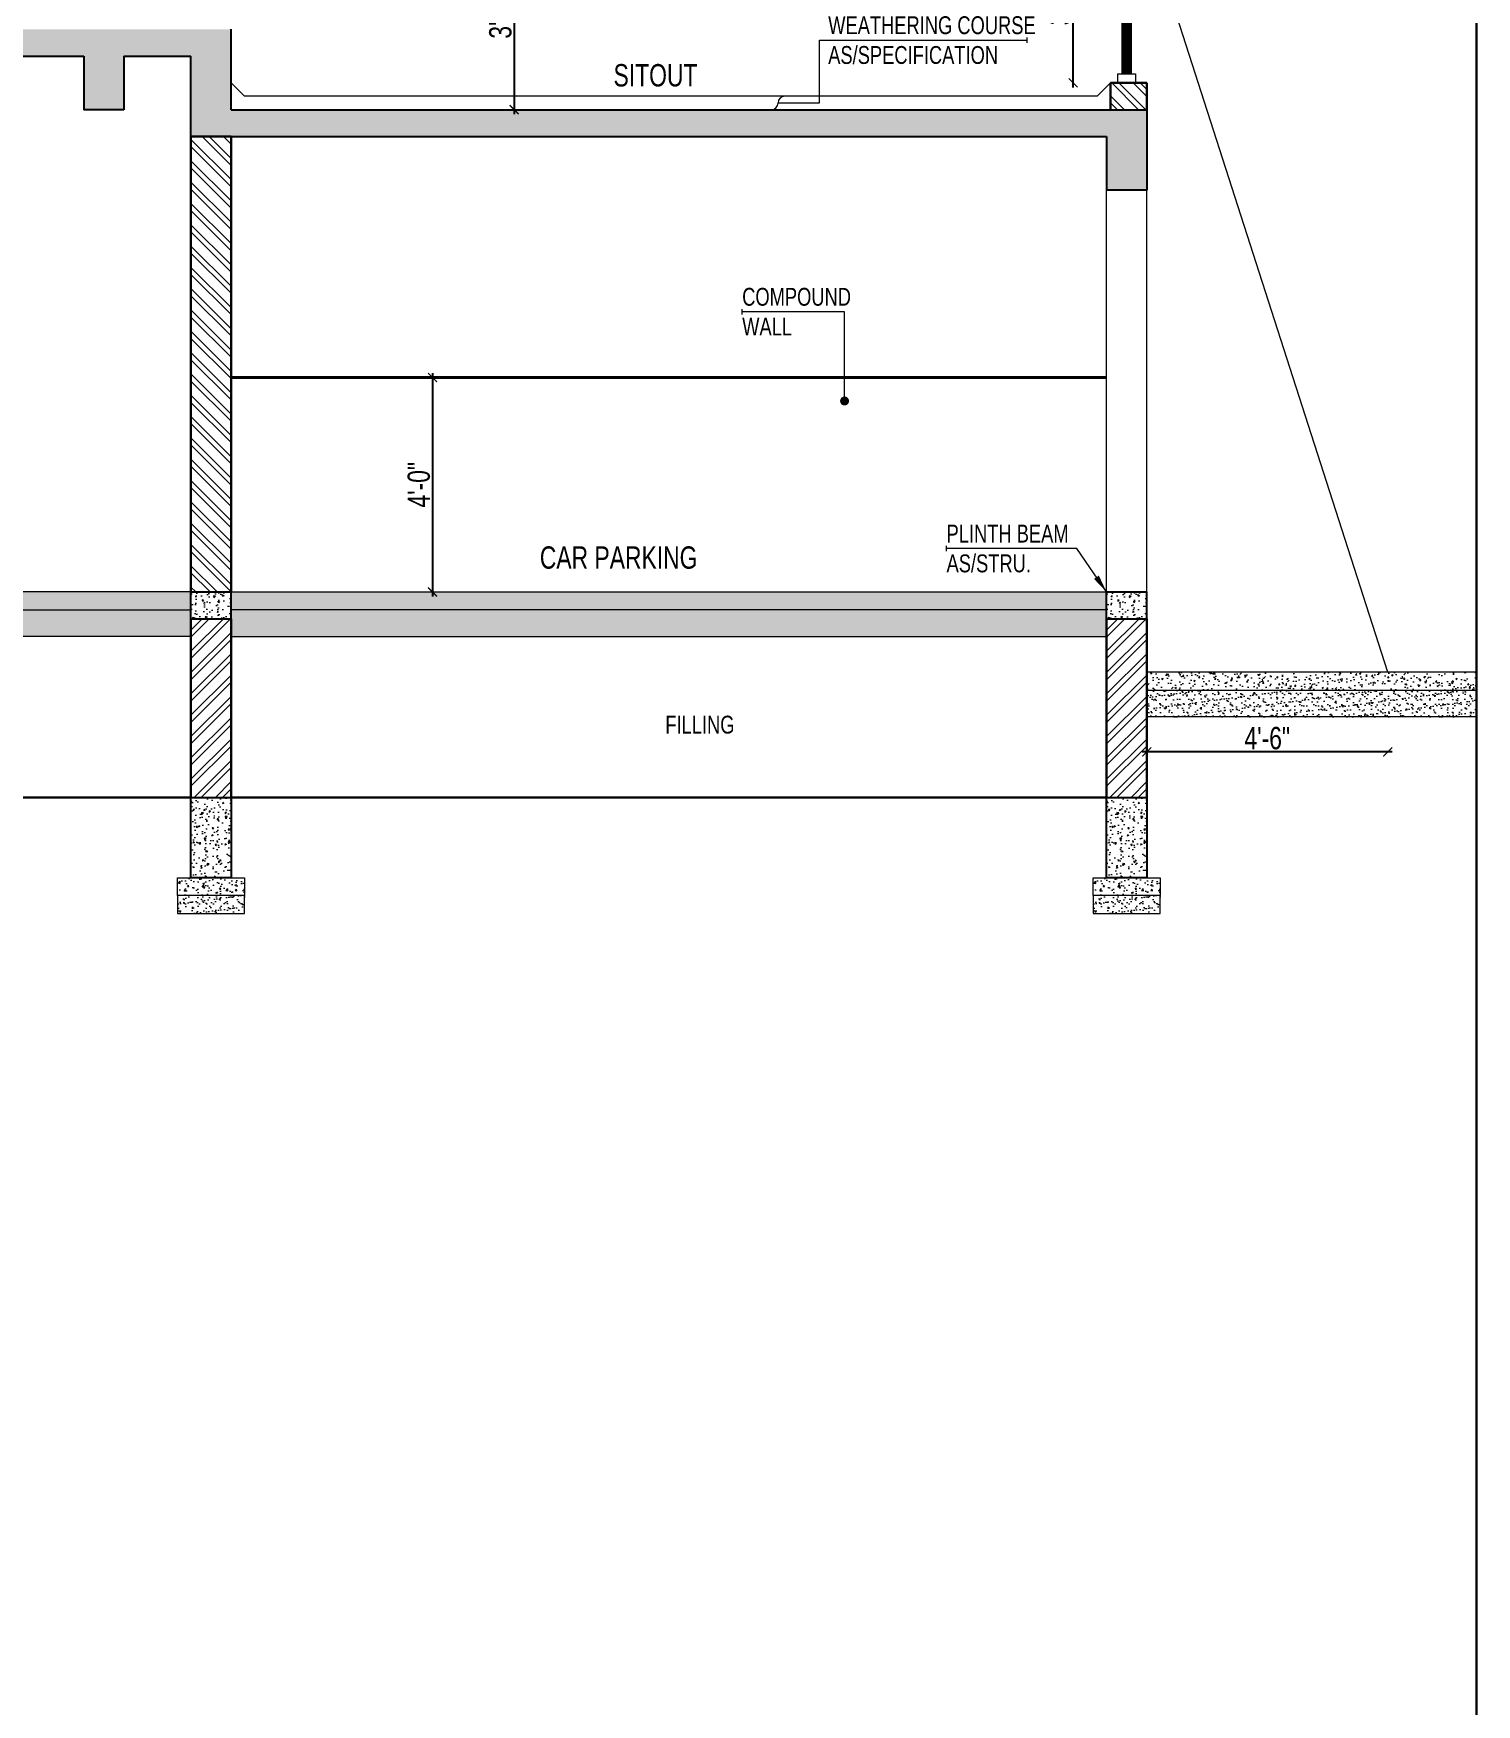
# Model space of a CAD drawing. Header units: inches. Extents: x 3365147 to 3374664, y 1380917 to 1384908.
# Drawn here: x 3373259.7 to 3373583, y 1383202.7 to 1383577 of the extents above; entities that cross this region are included whole.
import ezdxf

# ---------------------------------------------------------------- set-up
doc = ezdxf.new("R2010")
doc.units = ezdxf.units.IN
doc.header["$LTSCALE"] = 18
doc.header["$MEASUREMENT"] = 0
doc.header["$PDSIZE"] = -1
doc.linetypes.add('CONTINOUS', pattern=[0])
for name, color, linetype, lineweight in [('BOUNDARY-00_BC', 6, 'Continuous', 40), ('COLUMN-00 _BC', 1, 'Continuous', 20), ('CONCRETE-00_BC', 46, 'Continuous', 25), ('CONCRETE-HATCH_BC', 43, 'Continuous', 5), ('LEVEL-00 DIM_BC', 3, 'Continuous', 9), ('NATURAL GROUND LEVEL_BC', 33, 'Continuous', 30), ('PCC-00_BC', 1, 'Continuous', 20), ('PCC-HATCH_BC', 4, 'Continuous', 5), ('RIVER SAND-00_BC', 3, 'Continuous', 18), ('RIVER SAND-HATCH_BC', 254, 'Continuous', 5), ('STEPS-HANDRAIL-00_BC', 3, 'Continuous', 18), ('TEXT-00_ROOM_BC', 232, 'Continuous', 25), ('TEXT-02 _BC', 3, 'CONTINOUS', 18), ('TEXT-02_ARROW_BC', 4, 'Continuous', 13), ('WALL-00_BC', 7, 'Continuous', 30), ('WALL-06_BC', 9, 'Continuous', 9), ('WALL-9 inch BRICK HATCH_BC', 22, 'Continuous', 0), ('WEATHERING COURSE_BC', 3, 'Continuous', 20)]:
    doc.layers.add(name, color=color, linetype=linetype, lineweight=lineweight)
doc.styles.add('BC-WALL_DIM', font='swisscl.ttf')
doc.styles.add('BC_ROOM _DIM', font='swisscl.ttf')
doc.styles.add('DIM_BC', font='swisscl.ttf')
doc.styles.add('WD Room text', font='swisscl.ttf')
doc.dimstyles.new('BC-RD1', dxfattribs={"dimtxt": 5, "dimasz": 2, "dimexe": 4.5, "dimexo": 0, "dimgap": 0.5, "dimtad": 1, "dimzin": 3, "dimdsep": 46, "dimlunit": 4, "dimtxsty": 'BC_ROOM _DIM', "dimblk": 'ARCHTICK', "dimcen": 0, "dimdle": 1, "dimse1": 1, "dimse2": 1, "dimclrd": 252, "dimclre": 4, "dimclrt": 256, "dimadec": 0, "dimazin": 0, "dimtfac": 0.5, "dimtix": 1, "dimtofl": 0, "dimtmove": 2, "dimatfit": 3, "dimfxl": 0, "dimfrac": 1, "dimtolj": 1, "dimtzin": 1, "dimarcsym": 0})
doc.dimstyles.new('DIM_BC', dxfattribs={"dimtxt": 4, "dimasz": 2, "dimexe": 4.5, "dimexo": 0, "dimgap": 1, "dimtad": 1, "dimdec": 4, "dimzin": 3, "dimdsep": 46, "dimlunit": 4, "dimtxsty": 'DIM_BC', "dimblk": 'ARCHTICK', "dimcen": 0.0625, "dimdle": 0.25, "dimse1": 1, "dimse2": 1, "dimclrd": 7, "dimclre": 4, "dimclrt": 256, "dimadec": 0, "dimazin": 0, "dimtfac": 0.5, "dimtdec": 4, "dimtix": 1, "dimtofl": 0, "dimtmove": 2, "dimatfit": 2, "dimfxl": 0, "dimfrac": 1, "dimtolj": 1, "dimtzin": 1, "dimlwd": -1, "dimarcsym": 0})
doc.dimstyles.new('WALL DIM-02_BC', dxfattribs={"dimtxt": 4, "dimasz": 2, "dimexe": 4.5, "dimexo": 0, "dimgap": 1, "dimtad": 1, "dimdec": 1, "dimzin": 0, "dimdsep": 46, "dimlunit": 4, "dimtxsty": 'BC-WALL_DIM', "dimblk": 'ARCHTICK', "dimcen": 0.0625, "dimdle": 0.25, "dimse1": 1, "dimse2": 1, "dimclrd": 7, "dimclre": 4, "dimclrt": 256, "dimadec": 0, "dimazin": 0, "dimtfac": 0.5, "dimtdec": 1, "dimtix": 1, "dimtofl": 0, "dimtmove": 2, "dimatfit": 2, "dimfxl": 0, "dimfrac": 1, "dimtolj": 1, "dimtzin": 1, "dimlwd": -1, "dimarcsym": 0})
doc.dimstyles.new("Working 10'", dxfattribs={"dimscale": 0.8, "dimtxt": 10, "dimasz": 4.5, "dimexe": 2.5, "dimexo": 3, "dimgap": 1.25, "dimtad": 1, "dimdec": 3, "dimzin": 3, "dimdsep": 46, "dimlunit": 4, "dimtxsty": 'WD Room text', "dimblk": 'ARCHTICK', "dimcen": 0, "dimclrd": 256, "dimclre": 1, "dimadec": 0, "dimazin": 0, "dimtfac": 0.6, "dimtdec": 3, "dimtix": 1, "dimtmove": 2, "dimatfit": 3, "dimfxl": 0, "dimfrac": 1, "dimtolj": 1, "dimtzin": 3, "dimlwd": -1, "dimlwe": -1, "dimarcsym": 0})
pattern_1 = [(50, (0, 0), (3.586300913, -0.313760675), [0.375, -4.125]), (355, (0, 0), (-0.693756668, 3.7609606685), [0.3, -3.3]), (100.45144446, (0.299, -0.026), (2.8925442336, 3.447199955), [0.31870096, -3.50571056]), (46.1842, (0, 1), (5.3362066534, -0.827596404), [0.5625, -6.1875]), (96.63563549, (0.4447, 0.931), (4.673309728, 4.870593004), [0.47805171, -5.2585688]), (351.18416399, (0, 1), (4.673309725, 4.870593001), [0.45, -4.950000005]), (21, (0.5, 0.75), (2.9845352606, -2.0130944533), [0.375, -4.125]), (326, (0.5, 0.75), (1.2165766596, 3.6257502252), [0.3, -3.3]), (71.45144474, (0.7487, 0.5822), (4.2011118836, 1.612655764), [0.31870095, -3.50571056]), (37.5, (0, 0), (0.0607992766, 1.66446926916), [0, -3.26, 0, -3.35, 0, -3.3125]), (7.5, (0, 0), (1.3153476872, 1.9720585594), [0, -1.91, 0, -3.185, 0, -1.2625]), (327.5, (-1.115, 0), (2.66911218086, -0.11277435867), [0, -1.25, 0, -3.9, 0, -5.175]), (317.5, (-1.615, 0), (2.9159308467, 0.5005249117), [0, -1.625, 0, -2.59, 0, -3.675])]
pattern_2 = [(37.5, (0, 0), (-0.0629933581, 1.926823769), [0, -1.52, 0, -1.7, 0, -1.625]), (7.5, (0, 0), (1.7697767053, 2.8221460652), [0, -0.82, 0, -1.37, 0, -0.525]), (327.5, (-1.23, 0), (3.11414186175, 0.0056590535), [0, -0.5, 0, -1.8, 0, -2.35]), (317.5, (-1.23, 0), (3.0061266046, 0.877675565), [0, -0.25, 0, -1.18, 0, -1.35])]

# ---------------------------------------------------------------- blocks, each defined once
blk = doc.blocks.new('ARCHTICK')
at = {"color": 0, "const_width": 0.15}
blk.add_lwpolyline([(-0.5, -0.5), (0.5, 0.5)], dxfattribs=at)
blk = doc.blocks.new('_ArchTick')
at = {"color": 0, "linetype": 'ByBlock', "const_width": 0.15}
blk.add_lwpolyline([(-0.5, -0.5), (0.5, 0.5)], dxfattribs=at)
blk = doc.blocks.new('*D1764')
at = {"layer": 'Defpoints', "color": 0, "transparency": 16777216}
for p in [(3373364.1, 1383601.9), (3373364.1, 1383559.9), (3373367.44, 1383559.9)]:
    blk.add_point(p, dxfattribs=at)
at = {"layer": 'LEVEL-00 DIM_BC', "color": 252, "lineweight": -2, "transparency": 16777216}
blk.add_line((3373367.44, 1383602.9), (3373367.44, 1383558.9), dxfattribs=at)
at = {"layer": 'LEVEL-00 DIM_BC', "color": 252, "lineweight": -2, "transparency": 16777216, "xscale": 2, "yscale": 2, "zscale": 2}
for p, rotation in [((3373367.44, 1383601.9), 90), ((3373367.44, 1383559.9), 270)]:
    blk.add_blockref('ARCHTICK', p, dxfattribs=dict(at, rotation=rotation))
at = {"layer": 'LEVEL-00 DIM_BC', "transparency": 16777216, "insert": (3373364.37, 1383580.9), "char_height": 5, "attachment_point": 5, "rotation": 90, "style": 'BC_ROOM _DIM'}
blk.add_mtext('\\A1;3\'-6"', dxfattribs=at)
blk = doc.blocks.new('*D1866')
at = {"layer": 'Defpoints', "color": 0, "transparency": 16777216}
for p in [(3373509.15, 1383439.83), (3373563.15, 1383433.9), (3373509.15, 1383416.08)]:
    blk.add_point(p, dxfattribs=at)
at = {"layer": 'LEVEL-00 DIM_BC', "color": 252, "lineweight": -2, "transparency": 16777216}
blk.add_line((3373564.15, 1383416.08), (3373508.15, 1383416.08), dxfattribs=at)
at = {"layer": 'LEVEL-00 DIM_BC', "color": 252, "lineweight": -2, "transparency": 16777216, "xscale": 2, "yscale": 2, "zscale": 2, "rotation": 180}
blk.add_blockref('ARCHTICK', (3373509.15, 1383416.08), dxfattribs=at)
at = {"layer": 'LEVEL-00 DIM_BC', "color": 252, "lineweight": -2, "transparency": 16777216, "xscale": 2, "yscale": 2, "zscale": 2}
blk.add_blockref('ARCHTICK', (3373563.15, 1383416.08), dxfattribs=at)
at = {"layer": 'LEVEL-00 DIM_BC', "transparency": 16777216, "insert": (3373536.15, 1383419.14), "char_height": 5, "attachment_point": 5, "style": 'BC_ROOM _DIM'}
blk.add_mtext('\\A1;4\'-6"', dxfattribs=at)
blk = doc.blocks.new('*D1876')
at = {"layer": 'Defpoints', "color": 0, "transparency": 16777216}
for p in [(3373492.67, 1383601.9), (3373502.64, 1383601.9), (3373501.05, 1383565.9)]:
    blk.add_point(p, dxfattribs=at)
at = {"layer": 'LEVEL-00 DIM_BC', "color": 252, "lineweight": -2, "transparency": 16777216}
blk.add_line((3373492.67, 1383564.9), (3373492.67, 1383602.9), dxfattribs=at)
at = {"layer": 'LEVEL-00 DIM_BC', "color": 252, "lineweight": -2, "transparency": 16777216, "xscale": 2, "yscale": 2, "zscale": 2}
for p, rotation in [((3373492.67, 1383601.9), 90), ((3373492.67, 1383565.9), 270)]:
    blk.add_blockref('ARCHTICK', p, dxfattribs=dict(at, rotation=rotation))
at = {"layer": 'LEVEL-00 DIM_BC', "transparency": 16777216, "insert": (3373489.61, 1383583.9), "char_height": 5, "attachment_point": 5, "rotation": 90, "style": 'BC_ROOM _DIM'}
blk.add_mtext('\\A1;3\'-0"', dxfattribs=at)
blk = doc.blocks.new('*D1902')
at = {"layer": 'Defpoints', "color": 0, "transparency": 16777216}
for p in [(3373357.84, 1383499.9), (3373349.16, 1383451.9), (3373357.84, 1383451.9)]:
    blk.add_point(p, dxfattribs=at)
at = {"layer": 'LEVEL-00 DIM_BC', "color": 252, "lineweight": -2, "transparency": 16777216}
blk.add_line((3373349.16, 1383500.9), (3373349.16, 1383450.9), dxfattribs=at)
at = {"layer": 'LEVEL-00 DIM_BC', "color": 252, "lineweight": -2, "transparency": 16777216, "xscale": 2, "yscale": 2, "zscale": 2}
for p, rotation in [((3373349.16, 1383499.9), 90), ((3373349.16, 1383451.9), 270)]:
    blk.add_blockref('ARCHTICK', p, dxfattribs=dict(at, rotation=rotation))
at = {"layer": 'LEVEL-00 DIM_BC', "transparency": 16777216, "insert": (3373346.1, 1383475.9), "char_height": 5, "attachment_point": 5, "rotation": 90, "style": 'BC_ROOM _DIM'}
blk.add_mtext('\\A1;4\'-0"', dxfattribs=at)

msp = doc.modelspace()

# ---------------------------------------------------------------- hatches: boundary and pattern name
at = {"layer": 'CONCRETE-HATCH_BC', "transparency": 33554687}
h = msp.add_hatch(dxfattribs=at)
h.set_pattern_fill('AR-CONC', color=256, angle=90)
h.set_pattern_definition([(140, (0, 0), (0.62752135, 7.172601826), [0.75, -8.25]), (85, (0, 0), (-7.521921337, -1.387513336), [0.6, -6.6]), (190.45144446, (0.052, 0.598), (-6.89439991, 5.785088467), [0.63740192, -7.01142112]), (136.1842, (-2, 1e-16), (1.655192808, 10.672413307), [1.125, -12.375]), (186.6356355, (-1.862, 0.889), (-9.741186008, 9.346619457), [0.95610342, -10.5171376]), (81.184164, (-2, 1e-16), (-9.741186003, 9.34661945), [0.9, -9.90000001]), (111, (-1.5, 1), (4.026188907, 5.969070521), [0.75, -8.25]), (56, (-1.5, 1), (-7.25150045, 2.433153319), [0.6, -6.6]), (161.45144474, (-1.1645, 1.4974), (-3.225311528, 8.402223767), [0.6374019, -7.01142112]), (127.5, (0, 0), (-3.3289385383, 0.1215985532), [0, -6.52, 0, -6.7, 0, -6.625]), (97.5, (0, 0), (-3.9441171188, 2.6306953744), [0, -3.82, 0, -6.37, 0, -2.525]), (57.5, (-1e-16, -2.23), (0.2255487173, 5.3382243617), [0, -2.5, 0, -7.8, 0, -10.35]), (47.5, (-2e-16, -3.23), (-1.0010498233, 5.8318616934), [0, -3.25, 0, -5.18, 0, -7.35])])
h.paths.add_polyline_path([(3373114.87364, 1383571.89746), (3373271.03722, 1383571.89746), (3373271.03722, 1383559.89746), (3373280.03722, 1383559.89746), (3373280.03722, 1383571.89746), (3373295.03722, 1383571.89746), (3373295.03722, 1383553.89746), (3373500.15081, 1383553.89746), (3373500.15081, 1383541.89746), (3373509.15081, 1383541.89746), (3373509.15081, 1383559.89746), (3373304.03722, 1383559.89746), (3373304.03722, 1383577.89746), (3372573.97121, 1383577.89746), (3372573.97121, 1383559.89746), (3372582.99864, 1383559.89746), (3372582.99864, 1383571.89746), (3372702.49864, 1383571.89746), (3372702.49864, 1383559.89746), (3372711.49864, 1383559.89746), (3372711.49864, 1383571.89746), (3372771.49864, 1383571.89746), (3372771.49864, 1383559.89746), (3372780.49864, 1383559.89746), (3372780.49864, 1383571.89746), (3372919.946, 1383571.89746), (3372919.946, 1383559.89746), (3372928.946, 1383559.89746), (3372928.946, 1383571.89746), (3373105.87364, 1383571.89746), (3373105.87364, 1383559.89746), (3373114.87364, 1383559.89746)])
h = msp.add_hatch(dxfattribs=at)
h.set_pattern_fill('AR-CONC', color=256, scale=0.5, angle=180, style=0)
h.set_pattern_definition([(230, (3392797.2326, 1393370.3282), (-3.5863009, 0.31376067), [0.375, -4.125]), (175, (3392797.2326, 1393370.3282), (0.69375667, -3.76096067), [0.3, -3.3]), (280.451444, (3392796.9337, 1393370.3544), (-2.89254423, -3.44719995), [0.31870096, -3.50571056]), (226.1842, (3392797.2326, 1393369.328), (-5.33620665, 0.8275964), [0.5625, -6.1875]), (276.635635, (3392796.788, 1393369.397), (-4.6733097, -4.870593), [0.4780517, -5.2585688]), (171.184164, (3392797.2326, 1393369.328), (-4.6733097, -4.870593), [0.45, -4.95]), (201, (3392796.7326, 1393369.5782), (-2.98453526, 2.01309445), [0.375, -4.125]), (146, (3392796.7326, 1393369.5782), (-1.21657666, -3.6257502), [0.3, -3.3]), (251.451445, (3392796.484, 1393369.746), (-4.2011119, -1.61265576), [0.31870095, -3.50571056]), (217.5, (3392797.2326, 1393370.3282), (-0.06079928, -1.66446927), [0, -3.26, 0, -3.35, 0, -3.3125]), (187.5, (3392797.2326, 1393370.3282), (-1.31534769, -1.97205856), [0, -1.91, 0, -3.185, 0, -1.2625]), (147.5, (3392798.3476, 1393370.3282), (-2.66911218, 0.11277436), [0, -1.25, 0, -3.9, 0, -5.175]), (137.5, (3392798.8476, 1393370.3282), (-2.91593085, -0.5005249), [0, -1.625, 0, -2.59, 0, -3.675])])
h.paths.add_polyline_path([(3373295.03722, 1383451.89746), (3373304.03722, 1383451.89746), (3373304.03722, 1383445.89746), (3373295.03722, 1383445.89746)])
h = msp.add_hatch(dxfattribs=at)
h.set_pattern_fill('AR-CONC', color=256, scale=0.5, angle=180, style=0)
h.set_pattern_definition([(230, (3393002.3462, 1393370.3282), (-3.5863009, 0.31376067), [0.375, -4.125]), (175, (3393002.346, 1393370.3282), (0.69375667, -3.76096067), [0.3, -3.3]), (280.451444, (3393002.0473, 1393370.3544), (-2.89254423, -3.44719995), [0.31870096, -3.50571056]), (226.1842, (3393002.346, 1393369.328), (-5.33620665, 0.8275964), [0.5625, -6.1875]), (276.635635, (3393001.9015, 1393369.397), (-4.6733097, -4.870593), [0.4780517, -5.2585688]), (171.184164, (3393002.346, 1393369.328), (-4.6733097, -4.870593), [0.45, -4.95]), (201, (3393001.8462, 1393369.5782), (-2.98453526, 2.01309445), [0.375, -4.125]), (146, (3393001.846, 1393369.5782), (-1.21657666, -3.6257502), [0.3, -3.3]), (251.451445, (3393001.5975, 1393369.746), (-4.2011119, -1.61265576), [0.31870095, -3.50571056]), (217.5, (3393002.3462, 1393370.3282), (-0.06079928, -1.66446927), [0, -3.26, 0, -3.35, 0, -3.3125]), (187.5, (3393002.3462, 1393370.3282), (-1.31534769, -1.97205856), [0, -1.91, 0, -3.185, 0, -1.2625]), (147.5, (3393003.4612, 1393370.3282), (-2.66911218, 0.11277436), [0, -1.25, 0, -3.9, 0, -5.175]), (137.5, (3393003.9612, 1393370.3282), (-2.91593085, -0.5005249), [0, -1.625, 0, -2.59, 0, -3.675])])
h.paths.add_polyline_path([(3373500.15081, 1383451.89746), (3373509.15081, 1383451.89746), (3373509.15081, 1383445.89746), (3373500.15081, 1383445.89746)])
h = msp.add_hatch(dxfattribs=at)
h.set_pattern_fill('AR-CONC', color=256, scale=0.5, angle=180, style=0)
h.set_pattern_definition([(230, (3393303.547, 1393360.3282), (-3.5863009, 0.31376067), [0.375, -4.125]), (175, (3393303.547, 1393360.3282), (0.69375667, -3.76096067), [0.3, -3.3]), (280.451444, (3393303.248, 1393360.3544), (-2.89254423, -3.44719995), [0.31870096, -3.50571056]), (226.1842, (3393303.547, 1393359.328), (-5.33620665, 0.8275964), [0.5625, -6.1875]), (276.635635, (3393303.1023, 1393359.397), (-4.6733097, -4.870593), [0.4780517, -5.2585688]), (171.184164, (3393303.547, 1393359.328), (-4.6733097, -4.870593), [0.45, -4.95]), (201, (3393303.047, 1393359.5782), (-2.98453526, 2.01309445), [0.375, -4.125]), (146, (3393303.047, 1393359.5782), (-1.21657666, -3.6257502), [0.3, -3.3]), (251.451445, (3393302.7982, 1393359.746), (-4.2011119, -1.61265576), [0.31870095, -3.50571056]), (217.5, (3393303.547, 1393360.3282), (-0.06079928, -1.66446927), [0, -3.26, 0, -3.35, 0, -3.3125]), (187.5, (3393303.547, 1393360.3282), (-1.31534769, -1.97205856), [0, -1.91, 0, -3.185, 0, -1.2625]), (147.5, (3393304.662, 1393360.3282), (-2.66911218, 0.11277436), [0, -1.25, 0, -3.9, 0, -5.175]), (137.5, (3393305.162, 1393360.3282), (-2.91593085, -0.5005249), [0, -1.625, 0, -2.59, 0, -3.675])])
h.paths.add_polyline_path([(3373295.03722, 1383405.89746), (3373304.03722, 1383405.89746), (3373304.03722, 1383387.89746), (3373295.03722, 1383387.89746)])
h = msp.add_hatch(dxfattribs=at)
h.set_pattern_fill('AR-CONC', color=256, scale=0.5, angle=180, style=0)
h.set_pattern_definition([(230, (3393508.6605, 1393360.3282), (-3.5863009, 0.31376067), [0.375, -4.125]), (175, (3393508.6605, 1393360.3282), (0.69375667, -3.76096067), [0.3, -3.3]), (280.451444, (3393508.3617, 1393360.3544), (-2.89254423, -3.44719995), [0.31870096, -3.50571056]), (226.1842, (3393508.6605, 1393359.328), (-5.33620665, 0.8275964), [0.5625, -6.1875]), (276.635635, (3393508.216, 1393359.397), (-4.6733097, -4.870593), [0.4780517, -5.2585688]), (171.184164, (3393508.6605, 1393359.328), (-4.6733097, -4.870593), [0.45, -4.95]), (201, (3393508.1605, 1393359.5782), (-2.98453526, 2.01309445), [0.375, -4.125]), (146, (3393508.1605, 1393359.5782), (-1.21657666, -3.6257502), [0.3, -3.3]), (251.451445, (3393507.9118, 1393359.746), (-4.2011119, -1.61265576), [0.31870095, -3.50571056]), (217.5, (3393508.6605, 1393360.3282), (-0.06079928, -1.66446927), [0, -3.26, 0, -3.35, 0, -3.3125]), (187.5, (3393508.6605, 1393360.3282), (-1.31534769, -1.97205856), [0, -1.91, 0, -3.185, 0, -1.2625]), (147.5, (3393509.7755, 1393360.3282), (-2.66911218, 0.11277436), [0, -1.25, 0, -3.9, 0, -5.175]), (137.5, (3393510.2755, 1393360.3282), (-2.91593085, -0.5005249), [0, -1.625, 0, -2.59, 0, -3.675])])
h.paths.add_polyline_path([(3373500.15081, 1383405.89746), (3373509.15081, 1383405.89746), (3373509.15081, 1383387.89746), (3373500.15081, 1383387.89746)])
at = {"layer": 'PCC-HATCH_BC', "transparency": 33554687}
h = msp.add_hatch(dxfattribs=at)
h.set_pattern_fill('AR-CONC', color=256, scale=0.5)
h.set_pattern_definition(pattern_1)
h.paths.add_polyline_path([(3373295.03722, 1383451.89746), (3373114.87364, 1383451.89746), (3373114.87364, 1383447.89746), (3373295.03722, 1383447.89746)])
h = msp.add_hatch(dxfattribs=at)
h.set_pattern_fill('AR-CONC', color=256, scale=0.5)
h.set_pattern_definition(pattern_1)
h.paths.add_polyline_path([(3373500.15081, 1383451.89746), (3373304.03722, 1383451.89746), (3373304.03722, 1383447.89746), (3373500.15081, 1383447.89746)])
h = msp.add_hatch(dxfattribs=at)
h.set_pattern_fill('AR-CONC', color=256, scale=0.5)
h.set_pattern_definition([(50, (-6e-07, -18), (3.586300913, -0.313760675), [0.375, -4.125]), (355, (-6e-07, -18), (-0.693756668, 3.7609606685), [0.3, -3.3]), (100.45144446, (0.299, -18.026), (2.8925442336, 3.447199955), [0.31870096, -3.50571056]), (46.1842, (-6e-07, -17), (5.3362066534, -0.827596404), [0.5625, -6.1875]), (96.63563549, (0.4447, -17.069), (4.673309728, 4.870593004), [0.47805171, -5.2585688]), (351.18416399, (-6e-07, -17), (4.673309725, 4.870593001), [0.45, -4.950000005]), (21, (0.5, -17.25), (2.9845352606, -2.0130944533), [0.375, -4.125]), (326, (0.5, -17.25), (1.2165766596, 3.6257502252), [0.3, -3.3]), (71.45144474, (0.7487, -17.4178), (4.2011118836, 1.612655764), [0.31870095, -3.50571056]), (37.5, (-6e-07, -18), (0.0607992766, 1.66446926916), [0, -3.26, 0, -3.35, 0, -3.3125]), (7.5, (-6e-07, -18), (1.3153476872, 1.9720585594), [0, -1.91, 0, -3.185, 0, -1.2625]), (327.5, (-1.115, -18), (2.66911218086, -0.11277435867), [0, -1.25, 0, -3.9, 0, -5.175]), (317.5, (-1.615, -18), (2.9159308467, 0.5005249117), [0, -1.625, 0, -2.59, 0, -3.675])])
h.paths.add_polyline_path([(3373583.04423, 1383429.89746), (3373583.04423, 1383433.89746), (3373509.15081, 1383433.89746), (3373509.15081, 1383429.89746)])
h = msp.add_hatch(dxfattribs=at)
h.set_pattern_fill('AR-CONC', color=256, scale=0.5)
h.set_pattern_definition([(50, (3348621.0066, 1419838.649), (3.58630091, -0.31376067), [0.375, -4.125]), (355, (3348621.0066, 1419838.649), (-0.69375667, 3.76096067), [0.3, -3.3]), (100.4514445, (3348621.3054, 1419838.623), (2.89254423, 3.44719995), [0.31870096, -3.50571056]), (46.1842, (3348621.0066, 1419839.649), (5.33620665, -0.8275964), [0.5625, -6.1875]), (96.635635, (3348621.4513, 1419839.58), (4.6733097, 4.870593), [0.4780517, -5.2585688]), (351.184164, (3348621.0066, 1419839.649), (4.6733097, 4.870593), [0.45, -4.95]), (21, (3348621.5066, 1419839.399), (2.98453526, -2.01309445), [0.375, -4.125]), (326, (3348621.5066, 1419839.399), (1.21657666, 3.62575023), [0.3, -3.3]), (71.451445, (3348621.7553, 1419839.2313), (4.20111188, 1.61265576), [0.31870095, -3.50571056]), (37.5, (3348621.0066, 1419838.649), (0.060799277, 1.66446927), [0, -3.26, 0, -3.35, 0, -3.3125]), (7.5, (3348621.0066, 1419838.649), (1.31534769, 1.97205856), [0, -1.91, 0, -3.185, 0, -1.2625]), (327.5, (3348619.8916, 1419838.649), (2.66911218, -0.11277436), [0, -1.25, 0, -3.9, 0, -5.175]), (317.5, (3348619.3916, 1419838.649), (2.91593085, 0.50052491), [0, -1.625, 0, -2.59, 0, -3.675])])
h.paths.add_polyline_path([(3373307.03722, 1383383.89746), (3373292.03722, 1383383.89746), (3373292.03722, 1383387.89746), (3373307.03722, 1383387.89746)])
h = msp.add_hatch(dxfattribs=at)
h.set_pattern_fill('AR-CONC', color=256, scale=0.5)
h.set_pattern_definition([(50, (3348826.1202, 1419838.649), (3.58630091, -0.31376067), [0.375, -4.125]), (355, (3348826.12, 1419838.649), (-0.69375667, 3.76096067), [0.3, -3.3]), (100.4514445, (3348826.419, 1419838.623), (2.89254423, 3.44719995), [0.31870096, -3.50571056]), (46.1842, (3348826.12, 1419839.649), (5.33620665, -0.8275964), [0.5625, -6.1875]), (96.635635, (3348826.565, 1419839.58), (4.6733097, 4.870593), [0.4780517, -5.2585688]), (351.184164, (3348826.12, 1419839.649), (4.6733097, 4.870593), [0.45, -4.95]), (21, (3348826.6202, 1419839.399), (2.98453526, -2.01309445), [0.375, -4.125]), (326, (3348826.62, 1419839.399), (1.21657666, 3.62575023), [0.3, -3.3]), (71.451445, (3348826.869, 1419839.2313), (4.20111188, 1.61265576), [0.31870095, -3.50571056]), (37.5, (3348826.1202, 1419838.649), (0.060799277, 1.66446927), [0, -3.26, 0, -3.35, 0, -3.3125]), (7.5, (3348826.1202, 1419838.649), (1.31534769, 1.97205856), [0, -1.91, 0, -3.185, 0, -1.2625]), (327.5, (3348825.0052, 1419838.649), (2.66911218, -0.11277436), [0, -1.25, 0, -3.9, 0, -5.175]), (317.5, (3348824.5052, 1419838.649), (2.91593085, 0.50052491), [0, -1.625, 0, -2.59, 0, -3.675])])
h.paths.add_polyline_path([(3373512.15081, 1383383.89746), (3373497.15081, 1383383.89746), (3373497.15081, 1383387.89746), (3373512.15081, 1383387.89746)])
at = {"layer": 'RIVER SAND-HATCH_BC', "transparency": 33554687}
h = msp.add_hatch(dxfattribs=at)
h.set_pattern_fill('AR-SAND', color=256)
h.set_pattern_definition(pattern_2)
h.paths.add_polyline_path([(3373295.03722, 1383445.89746), (3373295.03722, 1383447.89746), (3373114.87364, 1383447.89746), (3373114.87364, 1383445.89746), (3373114.87364, 1383441.89746), (3373295.03722, 1383441.89746)])
h = msp.add_hatch(dxfattribs=at)
h.set_pattern_fill('AR-SAND', color=256)
h.set_pattern_definition(pattern_2)
h.paths.add_polyline_path([(3373500.15081, 1383447.89746), (3373304.03722, 1383447.89746), (3373304.03722, 1383445.89746), (3373304.03722, 1383441.89746), (3373500.15081, 1383441.89746), (3373500.15081, 1383445.89746)])
h = msp.add_hatch(dxfattribs=at)
h.set_pattern_fill('AR-SAND', color=256)
h.set_pattern_definition([(37.5, (-6e-07, -18), (-0.0629933581, 1.926823769), [0, -1.52, 0, -1.7, 0, -1.625]), (7.5, (-6e-07, -18), (1.7697767053, 2.8221460652), [0, -0.82, 0, -1.37, 0, -0.525]), (327.5, (-1.23, -18), (3.11414186175, 0.0056590535), [0, -0.5, 0, -1.8, 0, -2.35]), (317.5, (-1.23, -18), (3.0061266046, 0.877675565), [0, -0.25, 0, -1.18, 0, -1.35])])
h.paths.add_polyline_path([(3373583.04423, 1383423.89746), (3373583.04423, 1383429.89746), (3373509.15081, 1383429.89746), (3373509.15081, 1383423.89746)])
h = msp.add_hatch(dxfattribs=at)
h.set_pattern_fill('AR-SAND', color=256)
h.set_pattern_definition([(37.5, (3348621.0066, 1419838.649), (-0.06299336, 1.92682377), [0, -1.52, 0, -1.7, 0, -1.625]), (7.5, (3348621.0066, 1419838.649), (1.7697767, 2.82214607), [0, -0.82, 0, -1.37, 0, -0.525]), (327.5, (3348619.7766, 1419838.649), (3.11414186, 0.005659054), [0, -0.5, 0, -1.8, 0, -2.35]), (317.5, (3348619.7766, 1419838.649), (3.0061266, 0.87767556), [0, -0.25, 0, -1.18, 0, -1.35])])
h.paths.add_polyline_path([(3373307.03722, 1383383.89746), (3373292.03722, 1383383.89746), (3373292.03722, 1383379.89746), (3373307.03722, 1383379.89746)])
h = msp.add_hatch(dxfattribs=at)
h.set_pattern_fill('AR-SAND', color=256)
h.set_pattern_definition([(37.5, (3348826.1202, 1419838.649), (-0.06299336, 1.92682377), [0, -1.52, 0, -1.7, 0, -1.625]), (7.5, (3348826.1202, 1419838.649), (1.7697767, 2.82214607), [0, -0.82, 0, -1.37, 0, -0.525]), (327.5, (3348824.8902, 1419838.649), (3.11414186, 0.005659054), [0, -0.5, 0, -1.8, 0, -2.35]), (317.5, (3348824.8902, 1419838.649), (3.0061266, 0.87767556), [0, -0.25, 0, -1.18, 0, -1.35])])
h.paths.add_polyline_path([(3373512.15081, 1383383.89746), (3373497.15081, 1383383.89746), (3373497.15081, 1383379.89746), (3373512.15081, 1383379.89746)])
at = {"layer": 'STEPS-HANDRAIL-00_BC'}
h = msp.add_hatch(dxfattribs=at)
h.set_pattern_fill('ANSI31', color=256)
h.set_pattern_definition([(45, (0, 0), (-0.0883883476483, 0.0883883476483), [])])
h.paths.add_polyline_path([(3373503.6371, 1383567.89746), (3373505.6371, 1383567.89746), (3373505.6371, 1383599.89746), (3373503.6371, 1383599.89746)])
at = {"layer": 'WALL-9 inch BRICK HATCH_BC', "transparency": 33554687}
h = msp.add_hatch(dxfattribs=at)
h.set_pattern_fill('ANSI32', color=256, scale=9, angle=90)
h.paths.add_polyline_path([(3373509.15081, 1383565.89746), (3373501.05437, 1383565.89746), (3373501.05437, 1383559.89746), (3373509.15081, 1383559.89746)])
h = msp.add_hatch(dxfattribs=at)
h.set_pattern_fill('ANSI32', color=256, scale=9, angle=90)
h.set_pattern_definition([(135, (-2490.3157, 828.312), (-2.3864853865, -2.3864853865), []), (135, (-2490.3157, 829.903), (-2.3864853865, -2.3864853865), [])])
h.paths.add_polyline_path([(3373304.03722, 1383553.89746), (3373295.03722, 1383553.89746), (3373295.03722, 1383451.89746), (3373304.03722, 1383451.89746)])
h = msp.add_hatch(dxfattribs=at)
h.set_pattern_fill('ANSI32', color=256, scale=9)
h.set_pattern_definition([(45, (3393098.047, 1393261.3282), (-2.3864854, 2.3864854), []), (45, (3393099.638, 1393261.3282), (-2.3864854, 2.3864854), [])])
h.paths.add_polyline_path([(3373295.03722, 1383445.89746), (3373304.03722, 1383445.89746), (3373304.03722, 1383405.89746), (3373295.03722, 1383405.89746)])
h = msp.add_hatch(dxfattribs=at)
h.set_pattern_fill('ANSI32', color=256, scale=9)
h.set_pattern_definition([(45, (3393303.1605, 1393261.3282), (-2.3864854, 2.3864854), []), (45, (3393304.7515, 1393261.3282), (-2.3864854, 2.3864854), [])])
h.paths.add_polyline_path([(3373500.15081, 1383445.89746), (3373509.15081, 1383445.89746), (3373509.15081, 1383405.89746), (3373500.15081, 1383405.89746)])

# ---------------------------------------------------------------- linework, layer by layer
at = {"layer": 'BOUNDARY-00_BC', "transparency": 33554687}
msp.add_line((3373500.12339, 1383499.89746), (3373304.03722, 1383499.89746), dxfattribs=at)
at = {"layer": 'COLUMN-00 _BC', "transparency": 33554687}
for p, q in [((3373500.12339, 1383451.89746), (3373500.12339, 1383541.89746)), ((3373509.15081, 1383451.89746), (3373509.15081, 1383541.89746))]:
    msp.add_line(p, q, dxfattribs=at)
at = {"layer": 'CONCRETE-00_BC', "transparency": 33554687}
for p, q in [((3373304.03722, 1383559.89746), (3373304.03722, 1383577.89746)), ((3373114.87364, 1383571.89746), (3373271.03722, 1383571.89746)), ((3373271.03722, 1383571.89746), (3373271.03722, 1383559.89746)), ((3373280.03722, 1383571.89746), (3373295.03722, 1383571.89746)), ((3373280.03722, 1383571.89746), (3373280.03722, 1383559.89746)), ((3373295.03722, 1383553.89746), (3373295.03722, 1383571.89746)), ((3373280.03722, 1383559.89746), (3373271.0098, 1383559.89746)), ((3373304.03722, 1383559.89746), (3373509.15081, 1383559.89746)), ((3373509.15081, 1383559.89746), (3373509.15081, 1383541.89746)), ((3373295.03722, 1383553.89746), (3373500.15081, 1383553.89746)), ((3373500.15081, 1383553.89746), (3373500.15081, 1383541.89746)), ((3373509.15081, 1383541.89746), (3373500.12339, 1383541.89746)), ((3373295.03722, 1383451.89746), (3373304.03722, 1383451.89746)), ((3373295.03722, 1383445.89746), (3373295.03722, 1383451.89746)), ((3373304.03722, 1383445.89746), (3373304.03722, 1383451.89746)), ((3373500.15081, 1383451.89746), (3373509.15081, 1383451.89746)), ((3373500.15081, 1383445.89746), (3373500.15081, 1383451.89746)), ((3373509.15081, 1383445.89746), (3373509.15081, 1383451.89746)), ((3373295.03722, 1383445.89746), (3373304.03722, 1383445.89746)), ((3373500.15081, 1383445.89746), (3373509.15081, 1383445.89746))]:
    msp.add_line(p, q, dxfattribs=at)
for points in [[(3373295.03722, 1383405.89746), (3373304.03722, 1383405.89746), (3373304.03722, 1383387.89746), (3373295.03722, 1383387.89746)], [(3373500.15081, 1383405.89746), (3373509.15081, 1383405.89746), (3373509.15081, 1383387.89746), (3373500.15081, 1383387.89746)]]:
    msp.add_lwpolyline(points, close=True, dxfattribs=at)
at = {"layer": 'NATURAL GROUND LEVEL_BC', "transparency": 33554687}
for p, q in [((3373295.03722, 1383405.89746), (3373114.87364, 1383405.89746)), ((3373304.03722, 1383405.89746), (3373500.15081, 1383405.89746))]:
    msp.add_line(p, q, dxfattribs=at)
at = {"layer": 'PCC-00_BC', "transparency": 33554687}
for p, q in [((3373295.03722, 1383451.89746), (3373114.87364, 1383451.89746)), ((3373304.03722, 1383451.89746), (3373500.15081, 1383451.89746)), ((3373114.87364, 1383447.89746), (3373295.03722, 1383447.89746)), ((3373500.15081, 1383447.89746), (3373304.03722, 1383447.89746)), ((3373583.04423, 1383433.89746), (3373509.15081, 1383433.89746)), ((3373509.15081, 1383429.89746), (3373583.04423, 1383429.89746))]:
    msp.add_line(p, q, dxfattribs=at)
for points in [[(3373307.03722, 1383383.89746), (3373292.03722, 1383383.89746), (3373292.03722, 1383387.89746), (3373307.03722, 1383387.89746)], [(3373512.15081, 1383383.89746), (3373497.15081, 1383383.89746), (3373497.15081, 1383387.89746), (3373512.15081, 1383387.89746)]]:
    msp.add_lwpolyline(points, close=True, dxfattribs=at)
at = {"layer": 'RIVER SAND-00_BC', "transparency": 33554687}
for p, q in [((3373295.03722, 1383441.89746), (3373114.87364, 1383441.89746)), ((3373304.03722, 1383441.89746), (3373500.15081, 1383441.89746)), ((3373583.04423, 1383423.89746), (3373509.15081, 1383423.89746))]:
    msp.add_line(p, q, dxfattribs=at)
for points in [[(3373307.03722, 1383383.89746), (3373292.03722, 1383383.89746), (3373292.03722, 1383379.89746), (3373307.03722, 1383379.89746)], [(3373512.15081, 1383383.89746), (3373497.15081, 1383383.89746), (3373497.15081, 1383379.89746), (3373512.15081, 1383379.89746)]]:
    msp.add_lwpolyline(points, close=True, dxfattribs=at)
at = {"layer": 'STEPS-HANDRAIL-00_BC'}
for p, q in [((3373502.6371, 1383567.89746), (3373502.6371, 1383565.89746)), ((3373502.6371, 1383567.89746), (3373506.6371, 1383567.89746)), ((3373506.6371, 1383567.89746), (3373506.6371, 1383565.89746))]:
    msp.add_line(p, q, dxfattribs=at)
msp.add_lwpolyline([(3373503.6371, 1383567.89746), (3373503.6371, 1383599.89746), (3373505.6371, 1383599.89746), (3373505.6371, 1383567.89746)], close=True, dxfattribs=at)
at = {"layer": 'TEXT-02_ARROW_BC', "transparency": 33554687}
for p, q in [((3373482.34254, 1383574.84832), (3373482.34254, 1383576.04832)), ((3373418.52713, 1383514.06037), (3373418.52713, 1383515.26037)), ((3373464.30658, 1383461.00416), (3373464.30658, 1383462.20416))]:
    msp.add_line(p, q, dxfattribs=at)
at = {"layer": 'WALL-00_BC'}
for p, q in [((3373509.15081, 1383565.89746), (3373501.05437, 1383565.89746)), ((3373501.05437, 1383565.89746), (3373501.05437, 1383559.89746)), ((3373509.15081, 1383559.89746), (3373509.15081, 1383565.89746)), ((3373295.03722, 1383451.89746), (3373295.03722, 1383553.89746)), ((3373295.03722, 1383553.89746), (3373304.03722, 1383553.89746)), ((3373304.03722, 1383451.89746), (3373304.03722, 1383553.89746))]:
    msp.add_line(p, q, dxfattribs=at)
at = {"layer": 'WALL-00_BC', "transparency": 33554687}
for p, q in [((3373295.03722, 1383445.89746), (3373295.03722, 1383405.89746)), ((3373304.03722, 1383405.89746), (3373304.03722, 1383445.89746)), ((3373500.15081, 1383445.89746), (3373500.15081, 1383405.89746)), ((3373509.15081, 1383405.89746), (3373509.15081, 1383445.89746))]:
    msp.add_line(p, q, dxfattribs=at)
at = {"layer": 'WALL-00_BC'}
msp.add_lwpolyline([(3373583.04425, 1383944.32416), (3372405.85386, 1383944.32416), (3372405.85383, 1383187.50331), (3373583.04423, 1383187.50331)], close=True, dxfattribs=at)
at = {"layer": 'WALL-06_BC', "transparency": 33554687}
msp.add_line((3373563.15081, 1383433.89746), (3373509.15081, 1383601.89746), dxfattribs=at)
at = {"layer": 'WEATHERING COURSE_BC', "transparency": 33554687}
msp.add_lwpolyline([(3373501.05437, 1383565.89746), (3373498.05437, 1383562.89746), (3373307.03722, 1383562.89746), (3373304.03722, 1383565.89746)], dxfattribs=at)

# ---------------------------------------------------------------- texts
at = {"layer": 'TEXT-00_ROOM_BC', "char_height": 5, "attachment_point": 6, "style": 'WD Room text'}
for s, insert in [('SITOUT \\P ', (3373408.4995, 1383563.40051)), ('CAR PARKING \\P ', (3373408.4995, 1383455.40051))]:
    msp.add_mtext(s, dxfattribs=dict(at, insert=insert))
at = {"layer": 'TEXT-02 _BC', "transparency": 33554687, "char_height": 4, "attachment_point": 4, "style": 'WD Room text'}
for s, insert in [('\\A1;WEATHERING COURSE\\PAS/SPECIFICATION', (3373437.79881, 1383575.44832)), ('\\A1;COMPOUND \\PWALL', (3373418.52713, 1383514.66037)), ('\\A1;PLINTH BEAM\\PAS/STRU. ', (3373464.30658, 1383461.60416)), ('\\A1;\\pi-7.19528;FILLING ', (3373408.4978, 1383422.15493))]:
    msp.add_mtext(s, dxfattribs=dict(at, insert=insert))

# ---------------------------------------------------------------- dimensions: what is measured, and where the dimension line sits
at = {"layer": 'LEVEL-00 DIM_BC', "transparency": 33554687}
for base, p1, p2, picture, middle in [((3373367.43805, 1383559.89746), (3373364.09774, 1383601.89746), (3373364.09774, 1383559.89746), '*D1764', (3373364.37415, 1383580.89746)), ((3373492.67086, 1383601.89746), (3373501.05437, 1383565.89746), (3373502.6371, 1383601.89746), '*D1876', (3373489.60697, 1383583.89746)), ((3373349.15953, 1383451.89746), (3373357.84074, 1383499.89746), (3373357.84074, 1383451.89746), '*D1902', (3373346.09891, 1383475.89746))]:
    dim = msp.add_linear_dim(base=base, p1=p1, p2=p2, angle=90, dimstyle='BC-RD1', override={"dimpost": '\\X'}, dxfattribs=at)
    dim.commit()
    dim.dimension.update_dxf_attribs({"geometry": picture, "text_midpoint": middle})
dim = msp.add_linear_dim(base=(3373509.15081, 1383416.07919), p1=(3373563.15081, 1383433.89746), p2=(3373509.15081, 1383439.83256), dimstyle='BC-RD1', override={"dimpost": '\\X'}, dxfattribs=at)
dim.commit()
dim.dimension.update_dxf_attribs({"geometry": '*D1866', "text_midpoint": (3373536.15081, 1383419.1398)})

# ---------------------------------------------------------------- leaders
at = {"layer": 'TEXT-02_ARROW_BC', "transparency": 33554687}
for points, dimstyle, override in [([(3373426.56881, 1383561.412), (3373435.84336, 1383561.412), (3373435.84336, 1383575.44832), (3373482.34254, 1383575.44832)], "Working 10'", {"dimasz": 5.25, "dimtad": 0, "dimclrd": 256, "dimldrblk": 'Integral', "dimfxl": 0}), ([(3373441.4632, 1383494.66037), (3373441.4632, 1383514.66037), (3373418.52713, 1383514.66037)], 'WALL DIM-02_BC', {"dimgap": 1, "dimtad": 0, "dimclrd": 256, "dimldrblk": 'Dot'}), ([(3373500.15081, 1383451.89746), (3373493.45824, 1383461.60416), (3373464.30658, 1383461.60416)], 'DIM_BC', {"dimasz": 4, "dimgap": 1, "dimtad": 0, "dimclrd": 256, "dimfxl": 0.1, "dimfxlon": 1, "dimarcsym": 1})]:
    msp.add_leader(points, dimstyle=dimstyle, override=override, dxfattribs=at)

doc.saveas('drawing.dxf')
